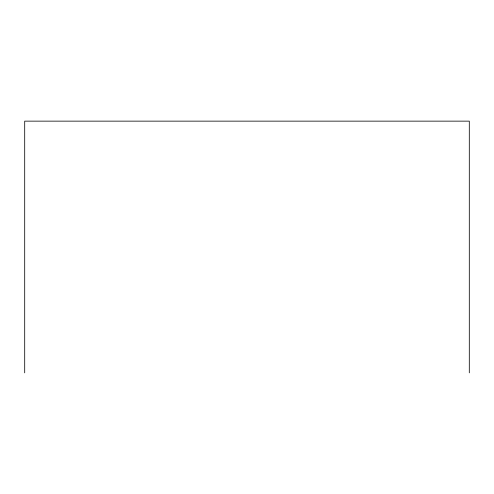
<?xml version="1.0" encoding="UTF-8"?>
<svg xmlns="http://www.w3.org/2000/svg" width="494" height="494" viewBox="0 0 494 494"><rect width="100%" height="100%" fill="white"/><g stroke="black" fill="none" stroke-linecap="round" stroke-linejoin="round"><path stroke-width="0.74" d="M469.3 372.859L469.3 121.141L24.7 121.141L24.7 372.859"/></g></svg>
